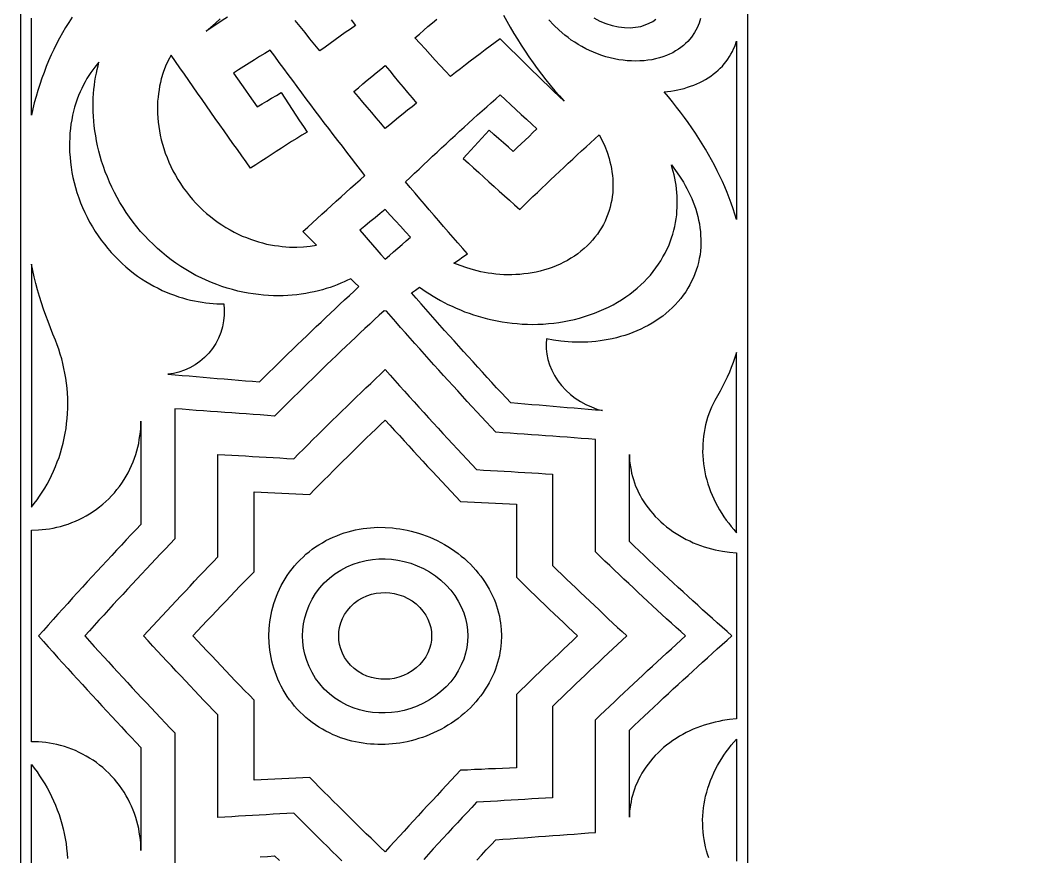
# Model space of a CAD drawing. Extents: x -535 to 1345, y -535 to 535.
# Drawn here: x -450 to -309.4, y -30.3 to 84.6 of the extents above; entities that cross this region are included whole.
import ezdxf

# ---------------------------------------------------------------- set-up
doc = ezdxf.new("R2010")
doc.units = 0
doc.layers.add('LAYER_1', color=18, linetype='CONTINUOUS')
doc.layers.add('LAYER_10', color=174, linetype='CONTINUOUS')

msp = doc.modelspace()

# ---------------------------------------------------------------- linework, layer by layer
at = {"layer": 'LAYER_1'}
for points in [[(-442.9, 85.04), (-443.36, 84.34), (-443.8, 83.62), (-444.23, 82.9), (-444.63, 82.15), (-445.04, 81.41), (-445.41, 80.63), (-445.78, 79.86), (-446.12, 79.07), (-446.46, 78.27), (-446.76, 77.46), (-447.07, 76.65), (-447.34, 75.82), (-447.61, 74.99), (-447.85, 74.14), (-448.09, 73.29), (-448.29, 72.44), (-448.5, 71.58), (-448.5, 72.6), (-448.5, 73.63), (-448.5, 74.65), (-448.5, 75.68), (-448.5, 76.7), (-448.5, 77.73), (-448.5, 78.75), (-448.5, 79.78), (-448.5, 80.8), (-448.5, 81.83), (-448.5, 82.85), (-448.5, 83.88), (-448.5, 84.9)], [(-421.51, 85.06), (-422.24, 84.58), (-422.97, 84.1), (-423.7, 83.61), (-424.44, 83.12), (-423.8, 83.68), (-423.16, 84.24), (-422.54, 84.82)], [(-404.53, 84.7), (-403.93, 83.91), (-404.63, 83.42), (-405.33, 82.93), (-406.02, 82.44), (-406.72, 81.94), (-407.42, 81.44), (-408.11, 80.94), (-408.81, 80.43), (-409.49, 81.26), (-410.18, 82.09), (-410.86, 82.93), (-411.55, 83.76), (-412.23, 84.6)], [(-383.57, 85.34), (-383.12, 84.5), (-382.63, 83.66), (-382.15, 82.83), (-381.64, 82.01), (-381.13, 81.19), (-380.6, 80.39), (-380.06, 79.58), (-379.49, 78.79), (-378.93, 78), (-378.34, 77.23), (-377.75, 76.46), (-377.13, 75.71), (-376.52, 74.95), (-375.88, 74.22), (-375.24, 73.49), (-375.97, 74.19), (-376.7, 74.9), (-377.43, 75.6), (-378.17, 76.31), (-378.9, 77.03), (-379.63, 77.74), (-380.36, 78.46), (-381.09, 79.17), (-381.83, 79.9), (-382.56, 80.62), (-383.29, 81.34), (-384.02, 82.07), (-384.71, 81.56), (-385.39, 81.06), (-386.07, 80.54), (-386.76, 80.03), (-387.44, 79.52), (-388.13, 79), (-388.81, 78.48), (-389.49, 77.95), (-390.18, 77.43), (-390.86, 76.9), (-391.56, 77.65), (-392.26, 78.41), (-392.95, 79.16), (-393.65, 79.92), (-394.35, 80.68), (-395.04, 81.45), (-395.74, 82.21), (-395.14, 82.73), (-394.54, 83.25), (-393.95, 83.76), (-393.35, 84.28), (-392.75, 84.79)], [(-356.47, 84.85), (-356.67, 84.21), (-356.94, 83.57), (-357.28, 82.94), (-357.71, 82.32), (-358.22, 81.72), (-358.52, 81.44), (-358.82, 81.16), (-359.17, 80.9), (-359.52, 80.64), (-359.91, 80.41), (-360.3, 80.17), (-360.74, 79.97), (-361.17, 79.77), (-361.65, 79.61), (-362.13, 79.45), (-362.64, 79.33), (-363.15, 79.2), (-363.7, 79.13), (-364.24, 79.06), (-364.81, 79.03), (-365.37, 79), (-365.96, 79.03), (-366.54, 79.05), (-367.13, 79.13), (-367.72, 79.2), (-368.31, 79.33), (-368.9, 79.45), (-369.48, 79.62), (-370.06, 79.79), (-370.62, 80), (-371.18, 80.22), (-371.72, 80.47), (-372.26, 80.72), (-372.77, 81), (-373.29, 81.29), (-373.76, 81.6), (-374.24, 81.91), (-374.68, 82.24), (-375.12, 82.57), (-375.93, 83.26), (-376.66, 83.97), (-377.31, 84.69)], [(-371.15, 84.95), (-370.33, 84.51), (-369.47, 84.16), (-368.61, 83.89), (-367.75, 83.71), (-366.92, 83.62), (-366.13, 83.6), (-365.39, 83.66), (-364.7, 83.79), (-364.08, 83.98), (-363.52, 84.21), (-363.03, 84.48), (-362.6, 84.77)], [(-355.33, -30.51), (-355.49, -30.01), (-355.65, -29.52), (-355.77, -29.01), (-355.89, -28.5), (-355.98, -27.97), (-356.07, -27.45), (-356.12, -26.91), (-356.16, -26.38), (-356.17, -25.83), (-356.18, -25.29), (-356.15, -24.74), (-356.12, -24.2), (-356.05, -23.65), (-355.98, -23.1), (-355.87, -22.56), (-355.77, -22.01), (-355.62, -21.47), (-355.47, -20.93), (-355.28, -20.4), (-355.1, -19.87), (-354.88, -19.35), (-354.65, -18.83), (-354.4, -18.33), (-354.14, -17.83), (-353.85, -17.34), (-353.56, -16.85), (-353.25, -16.39), (-352.93, -15.92), (-352.58, -15.48), (-352.24, -15.03), (-351.87, -14.61), (-351.5, -14.19), (-351.5, -14.99), (-351.5, -15.79), (-351.5, -16.59), (-351.5, -17.38), (-351.5, -18.18), (-351.5, -18.98), (-351.5, -19.78), (-351.5, -20.58), (-351.5, -21.37), (-351.5, -22.17), (-351.5, -22.97), (-351.5, -23.77), (-351.5, -24.57), (-351.5, -25.37), (-351.5, -26.16), (-351.5, -26.96), (-351.5, -27.76), (-351.5, -28.56), (-351.5, -29.36), (-351.5, -30.15), (-351.5, -30.95)], [(-448.5, -31.27), (-448.5, -30.22), (-448.5, -29.18), (-448.5, -28.14), (-448.5, -27.09), (-448.5, -26.05), (-448.5, -25), (-448.5, -23.96), (-448.5, -22.91), (-448.5, -21.87), (-448.5, -20.82), (-448.5, -19.78), (-448.5, -18.73), (-448.5, -17.69), (-448.11, -18.19), (-447.72, -18.69), (-447.36, -19.22), (-447, -19.76), (-446.66, -20.32), (-446.32, -20.88), (-446.02, -21.46), (-445.71, -22.05), (-445.44, -22.66), (-445.16, -23.27), (-444.93, -23.91), (-444.69, -24.54), (-444.49, -25.19), (-444.29, -25.84), (-444.13, -26.51), (-443.97, -27.17), (-443.85, -27.85), (-443.73, -28.53), (-443.65, -29.22), (-443.57, -29.9), (-443.53, -30.59)]]:
    msp.add_lwpolyline(points, dxfattribs=at)
for points in [[(-361.47, 74.79), (-360.54, 74.89), (-360.07, 74.97), (-359.61, 75.05), (-359.16, 75.16), (-358.71, 75.27), (-358.27, 75.41), (-357.83, 75.55), (-357.41, 75.72), (-356.99, 75.88), (-356.58, 76.08), (-356.18, 76.27), (-355.8, 76.49), (-355.42, 76.72), (-355.06, 76.96), (-354.71, 77.21), (-354.38, 77.48), (-354.06, 77.76), (-353.76, 78.05), (-353.46, 78.34), (-353.2, 78.66), (-352.94, 78.97), (-352.71, 79.3), (-352.48, 79.63), (-352.28, 79.97), (-352.08, 80.32), (-351.92, 80.68), (-351.76, 81.03), (-351.5, 81.77), (-351.5, 80.95), (-351.5, 80.13), (-351.5, 79.31), (-351.5, 78.49), (-351.5, 77.68), (-351.5, 76.86), (-351.5, 76.04), (-351.5, 75.22), (-351.5, 74.4), (-351.5, 73.59), (-351.5, 72.77), (-351.5, 71.95), (-351.5, 71.13), (-351.5, 70.31), (-351.5, 69.5), (-351.5, 68.68), (-351.5, 67.86), (-351.5, 67.04), (-351.5, 66.23), (-351.5, 65.41), (-351.5, 64.59), (-351.5, 63.77), (-351.5, 62.95), (-351.5, 62.14), (-351.5, 61.32), (-351.5, 60.5), (-351.5, 59.68), (-351.5, 58.86), (-351.5, 58.05), (-351.5, 57.23), (-351.74, 57.97), (-351.97, 58.72), (-352.24, 59.47), (-352.51, 60.21), (-352.82, 60.96), (-353.12, 61.71), (-353.46, 62.46), (-353.8, 63.21), (-354.17, 63.95), (-354.55, 64.7), (-354.95, 65.44), (-355.36, 66.18), (-355.8, 66.92), (-356.23, 67.66), (-356.7, 68.39), (-357.17, 69.12), (-357.66, 69.85), (-358.16, 70.57), (-358.69, 71.28), (-359.21, 72), (-359.76, 72.7), (-360.32, 73.41), (-360.89, 74.1)], [(-429.28, 79.84), (-429.68, 79.1), (-430.04, 78.31), (-430.36, 77.46), (-430.63, 76.56), (-430.75, 76.07), (-430.86, 75.59), (-430.94, 75.08), (-431.03, 74.57), (-431.08, 74.04), (-431.13, 73.51), (-431.15, 72.95), (-431.16, 72.39), (-431.14, 71.81), (-431.12, 71.23), (-431.06, 70.64), (-430.99, 70.04), (-430.89, 69.44), (-430.78, 68.83), (-430.63, 68.21), (-430.48, 67.6), (-430.28, 66.98), (-430.08, 66.36), (-429.84, 65.75), (-429.6, 65.13), (-429.31, 64.53), (-429.02, 63.92), (-428.68, 63.33), (-428.35, 62.74), (-427.97, 62.17), (-427.6, 61.6), (-427.18, 61.05), (-426.77, 60.51), (-426.32, 60), (-425.87, 59.48), (-425.38, 59), (-424.9, 58.52), (-424.39, 58.08), (-423.88, 57.64), (-423.35, 57.24), (-422.82, 56.84), (-422.28, 56.49), (-421.73, 56.13), (-421.17, 55.82), (-420.62, 55.51), (-420.05, 55.24), (-419.49, 54.97), (-418.93, 54.75), (-418.36, 54.52), (-417.8, 54.34), (-417.24, 54.16), (-416.69, 54.02), (-416.14, 53.87), (-415.59, 53.77), (-415.05, 53.67), (-414.52, 53.6), (-414, 53.53), (-413.49, 53.5), (-412.98, 53.46), (-411.99, 53.45), (-411.05, 53.5), (-410.15, 53.59), (-409.29, 53.73), (-409.91, 54.34), (-410.53, 54.96), (-411.15, 55.58), (-410.49, 56.19), (-409.84, 56.79), (-409.18, 57.39), (-408.53, 57.99), (-407.87, 58.59), (-407.22, 59.18), (-406.56, 59.78), (-405.91, 60.37), (-405.25, 60.96), (-404.6, 61.54), (-403.94, 62.13), (-403.29, 62.71), (-402.63, 63.29), (-403.25, 64.09), (-403.87, 64.89), (-404.49, 65.69), (-405.11, 66.5), (-405.73, 67.3), (-406.35, 68.11), (-406.97, 68.92), (-407.59, 69.74), (-408.21, 70.55), (-408.83, 71.37), (-409.45, 72.19), (-410.07, 73.02), (-410.69, 73.84), (-411.31, 74.67), (-411.93, 75.5), (-412.55, 76.33), (-413.17, 77.16), (-413.79, 78), (-414.41, 78.83), (-415.03, 79.67), (-415.65, 80.52), (-416.37, 80.07), (-417.1, 79.63), (-417.82, 79.18), (-418.54, 78.73), (-419.26, 78.28), (-419.99, 77.82), (-420.71, 77.37), (-420.16, 76.59), (-419.62, 75.82), (-419.07, 75.04), (-418.53, 74.27), (-417.98, 73.5), (-417.43, 72.74), (-416.77, 73.13), (-416.12, 73.52), (-415.46, 73.91), (-414.8, 74.3), (-414.14, 74.68), (-413.63, 73.91), (-413.12, 73.13), (-412.61, 72.35), (-412.11, 71.58), (-411.6, 70.8), (-411.09, 70.03), (-410.58, 69.26), (-411.29, 68.82), (-411.99, 68.38), (-412.7, 67.94), (-413.4, 67.49), (-414.11, 67.04), (-414.81, 66.59), (-415.52, 66.14), (-416.22, 65.69), (-416.93, 65.23), (-417.63, 64.77), (-418.34, 64.31), (-418.95, 65.16), (-419.56, 66), (-420.16, 66.85), (-420.77, 67.7), (-421.38, 68.56), (-421.99, 69.41), (-422.6, 70.27), (-423.2, 71.13), (-423.81, 71.99), (-424.42, 72.85), (-425.03, 73.72), (-425.64, 74.59), (-426.24, 75.46), (-426.85, 76.33), (-427.46, 77.2), (-428.07, 78.08), (-428.67, 78.96)], [(-439.2, 78.88), (-439.78, 78.19), (-440.33, 77.44), (-440.59, 77.03), (-440.85, 76.62), (-441.1, 76.18), (-441.35, 75.74), (-441.57, 75.27), (-441.8, 74.79), (-442, 74.29), (-442.2, 73.78), (-442.37, 73.24), (-442.55, 72.7), (-442.69, 72.13), (-442.83, 71.56), (-442.94, 70.96), (-443.05, 70.36), (-443.12, 69.73), (-443.2, 69.11), (-443.23, 68.46), (-443.26, 67.81), (-443.25, 67.14), (-443.24, 66.48), (-443.18, 65.79), (-443.13, 65.11), (-443.03, 64.42), (-442.92, 63.72), (-442.78, 63.03), (-442.63, 62.33), (-442.43, 61.63), (-442.23, 60.93), (-441.99, 60.24), (-441.74, 59.55), (-441.45, 58.88), (-441.16, 58.2), (-440.82, 57.54), (-440.49, 56.88), (-440.11, 56.25), (-439.73, 55.61), (-439.32, 55.01), (-438.9, 54.4), (-438.45, 53.83), (-438, 53.25), (-437.52, 52.72), (-437.04, 52.18), (-436.53, 51.68), (-436.03, 51.19), (-435.5, 50.73), (-434.97, 50.27), (-434.43, 49.86), (-433.88, 49.45), (-433.33, 49.08), (-432.77, 48.71), (-432.21, 48.39), (-431.64, 48.06), (-431.08, 47.78), (-430.51, 47.5), (-429.94, 47.26), (-429.38, 47.02), (-428.82, 46.82), (-428.26, 46.62), (-427.7, 46.46), (-427.15, 46.3), (-426.61, 46.17), (-426.07, 46.04), (-425.54, 45.95), (-425.01, 45.86), (-424.49, 45.8), (-423.98, 45.73), (-422.98, 45.67), (-422.02, 45.65), (-421.97, 44.88), (-421.98, 44.1), (-422.06, 43.3), (-422.21, 42.51), (-422.43, 41.72), (-422.74, 40.95), (-423.12, 40.21), (-423.57, 39.51), (-424.09, 38.86), (-424.67, 38.26), (-425.31, 37.72), (-425.99, 37.25), (-426.7, 36.85), (-427.44, 36.53), (-428.2, 36.27), (-428.95, 36.09), (-429.71, 35.97), (-428.74, 35.89), (-427.77, 35.81), (-426.8, 35.73), (-425.84, 35.64), (-424.87, 35.56), (-423.9, 35.48), (-422.93, 35.4), (-421.96, 35.32), (-420.99, 35.24), (-420.02, 35.16), (-419.06, 35.08), (-418.09, 35), (-417.12, 34.91), (-416.47, 35.56), (-415.82, 36.2), (-415.17, 36.84), (-414.52, 37.48), (-413.87, 38.12), (-413.22, 38.76), (-412.57, 39.39), (-411.92, 40.02), (-411.27, 40.65), (-410.62, 41.27), (-409.96, 41.9), (-409.31, 42.52), (-408.66, 43.14), (-408.01, 43.75), (-407.36, 44.37), (-406.71, 44.98), (-406.06, 45.59), (-405.41, 46.2), (-404.76, 46.81), (-404.11, 47.41), (-403.46, 48.01), (-404.02, 48.55), (-404.57, 49.09), (-405.02, 48.88), (-405.47, 48.67), (-405.94, 48.47), (-406.42, 48.27), (-406.92, 48.09), (-407.42, 47.9), (-407.95, 47.74), (-408.48, 47.58), (-409.03, 47.44), (-409.59, 47.3), (-410.17, 47.19), (-410.76, 47.07), (-411.37, 46.99), (-411.97, 46.9), (-412.61, 46.85), (-413.24, 46.79), (-413.89, 46.77), (-414.55, 46.75), (-415.22, 46.77), (-415.9, 46.79), (-416.59, 46.85), (-417.28, 46.91), (-417.99, 47.01), (-418.69, 47.11), (-419.41, 47.26), (-420.12, 47.41), (-420.84, 47.6), (-421.56, 47.8), (-422.29, 48.04), (-423.01, 48.29), (-423.73, 48.58), (-424.45, 48.88), (-425.16, 49.22), (-425.86, 49.56), (-426.56, 49.96), (-427.26, 50.35), (-427.93, 50.79), (-428.61, 51.23), (-429.27, 51.72), (-429.92, 52.21), (-430.54, 52.73), (-431.17, 53.26), (-431.76, 53.83), (-432.36, 54.4), (-432.91, 55.01), (-433.47, 55.61), (-433.98, 56.25), (-434.5, 56.88), (-434.98, 57.54), (-435.45, 58.21), (-435.88, 58.89), (-436.31, 59.57), (-436.69, 60.27), (-437.08, 60.97), (-437.42, 61.68), (-437.75, 62.38), (-438.04, 63.1), (-438.33, 63.81), (-438.58, 64.52), (-438.83, 65.24), (-439.03, 65.94), (-439.23, 66.65), (-439.38, 67.35), (-439.54, 68.05), (-439.65, 68.74), (-439.77, 69.43), (-439.84, 70.1), (-439.92, 70.77), (-439.96, 71.42), (-440, 72.07), (-440, 72.7), (-440, 73.33), (-439.98, 73.94), (-439.95, 74.54), (-439.89, 75.12), (-439.83, 75.71), (-439.75, 76.26), (-439.67, 76.82), (-439.56, 77.35), (-439.45, 77.88), (-439.33, 78.38)], [(-404.15, 74.84), (-403.53, 75.36), (-402.91, 75.87), (-402.3, 76.38), (-401.68, 76.89), (-401.07, 77.4), (-400.45, 77.9), (-399.84, 78.4), (-399.22, 77.66), (-398.61, 76.92), (-397.99, 76.18), (-397.37, 75.44), (-396.76, 74.71), (-396.14, 73.98), (-395.53, 73.24), (-396.14, 72.75), (-396.76, 72.26), (-397.37, 71.77), (-397.99, 71.27), (-398.61, 70.77), (-399.22, 70.27), (-399.84, 69.77), (-400.45, 70.49), (-401.07, 71.21), (-401.68, 71.93), (-402.3, 72.66), (-402.91, 73.38), (-403.53, 74.11)], [(-382.24, 66.6), (-382.9, 67.19), (-383.56, 67.77), (-384.22, 68.35), (-384.88, 68.94), (-385.54, 69.53), (-386.05, 68.98), (-386.55, 68.42), (-387.06, 67.87), (-387.57, 67.32), (-388.07, 66.76), (-388.58, 66.2), (-389.09, 65.64), (-388.38, 64.99), (-387.68, 64.35), (-386.97, 63.7), (-386.27, 63.06), (-385.56, 62.42), (-384.86, 61.78), (-384.15, 61.15), (-383.45, 60.51), (-382.74, 59.88), (-382.04, 59.25), (-381.33, 58.62), (-380.73, 59.21), (-380.12, 59.8), (-379.51, 60.38), (-378.9, 60.97), (-378.29, 61.55), (-377.69, 62.12), (-377.08, 62.7), (-376.47, 63.27), (-375.86, 63.84), (-375.25, 64.41), (-374.65, 64.98), (-374.04, 65.54), (-373.43, 66.11), (-372.82, 66.67), (-372.21, 67.22), (-371.61, 67.78), (-371, 68.33), (-370.39, 68.89), (-370, 68.12), (-369.64, 67.31), (-369.32, 66.48), (-369.04, 65.61), (-368.93, 65.16), (-368.81, 64.71), (-368.73, 64.24), (-368.65, 63.78), (-368.59, 63.31), (-368.54, 62.83), (-368.53, 62.35), (-368.51, 61.87), (-368.53, 61.38), (-368.55, 60.9), (-368.62, 60.41), (-368.68, 59.92), (-368.79, 59.43), (-368.89, 58.94), (-369.04, 58.46), (-369.2, 57.98), (-369.39, 57.5), (-369.59, 57.03), (-369.83, 56.57), (-370.08, 56.11), (-370.37, 55.67), (-370.66, 55.23), (-370.99, 54.81), (-371.32, 54.39), (-371.7, 53.99), (-372.08, 53.6), (-372.49, 53.24), (-372.91, 52.87), (-373.36, 52.54), (-373.81, 52.21), (-374.29, 51.92), (-374.77, 51.62), (-375.28, 51.36), (-375.79, 51.1), (-376.32, 50.88), (-376.85, 50.66), (-377.4, 50.48), (-377.94, 50.3), (-378.5, 50.16), (-379.06, 50.02), (-379.62, 49.92), (-380.18, 49.82), (-380.75, 49.76), (-381.31, 49.69), (-381.87, 49.67), (-382.43, 49.64), (-382.98, 49.65), (-383.54, 49.65), (-384.08, 49.69), (-384.62, 49.73), (-385.15, 49.8), (-385.68, 49.87), (-386.19, 49.96), (-386.7, 50.06), (-387.68, 50.3), (-388.63, 50.58), (-389.53, 50.9), (-390.39, 51.25), (-389.77, 51.67), (-389.15, 52.1), (-388.53, 52.52), (-389.18, 53.27), (-389.84, 54.02), (-390.49, 54.77), (-391.15, 55.52), (-391.8, 56.28), (-392.46, 57.04), (-393.11, 57.8), (-393.77, 58.56), (-394.42, 59.33), (-395.08, 60.09), (-395.73, 60.86), (-396.39, 61.63), (-397.04, 62.41), (-396.42, 63), (-395.8, 63.59), (-395.18, 64.18), (-394.56, 64.76), (-393.94, 65.35), (-393.32, 65.93), (-392.7, 66.51), (-392.08, 67.08), (-391.46, 67.66), (-390.84, 68.23), (-390.22, 68.8), (-389.6, 69.37), (-388.98, 69.94), (-388.36, 70.5), (-387.74, 71.06), (-387.12, 71.62), (-386.5, 72.18), (-385.88, 72.74), (-385.26, 73.29), (-384.64, 73.84), (-384.02, 74.39), (-383.3, 73.71), (-382.58, 73.04), (-381.85, 72.36), (-381.13, 71.69), (-380.41, 71.02), (-379.69, 70.36), (-378.96, 69.69), (-379.51, 69.18), (-380.05, 68.67), (-380.6, 68.15), (-381.15, 67.64), (-381.69, 67.12)], [(-396.21, 47.15), (-395.66, 47.55), (-395.1, 47.94), (-394.65, 47.63), (-394.21, 47.31), (-393.73, 47.01), (-393.26, 46.71), (-392.76, 46.41), (-392.25, 46.12), (-391.72, 45.84), (-391.2, 45.57), (-390.64, 45.31), (-390.08, 45.05), (-389.5, 44.81), (-388.92, 44.57), (-388.31, 44.35), (-387.7, 44.14), (-387.07, 43.95), (-386.43, 43.76), (-385.78, 43.59), (-385.12, 43.43), (-384.45, 43.3), (-383.77, 43.18), (-383.08, 43.08), (-382.39, 42.99), (-381.69, 42.93), (-380.98, 42.87), (-380.27, 42.85), (-379.55, 42.83), (-378.83, 42.85), (-378.11, 42.87), (-377.39, 42.94), (-376.66, 43), (-375.95, 43.1), (-375.23, 43.21), (-374.52, 43.36), (-373.81, 43.51), (-373.11, 43.7), (-372.42, 43.89), (-371.74, 44.12), (-371.06, 44.35), (-370.41, 44.63), (-369.75, 44.9), (-369.13, 45.21), (-368.5, 45.52), (-367.91, 45.87), (-367.32, 46.22), (-366.76, 46.6), (-366.21, 46.98), (-365.69, 47.4), (-365.17, 47.81), (-364.7, 48.25), (-364.22, 48.69), (-363.79, 49.15), (-363.36, 49.61), (-362.98, 50.1), (-362.6, 50.58), (-362.26, 51.08), (-361.92, 51.58), (-361.63, 52.09), (-361.34, 52.6), (-361.09, 53.12), (-360.85, 53.64), (-360.65, 54.17), (-360.45, 54.7), (-360.29, 55.23), (-360.14, 55.76), (-360.02, 56.29), (-359.91, 56.82), (-359.83, 57.34), (-359.75, 57.87), (-359.72, 58.39), (-359.68, 58.91), (-359.67, 59.43), (-359.67, 59.94), (-359.7, 60.45), (-359.73, 60.95), (-359.78, 61.44), (-359.84, 61.94), (-359.92, 62.42), (-360.01, 62.9), (-360.11, 63.37), (-360.22, 63.84), (-360.35, 64.29), (-360.47, 64.74), (-359.9, 63.99), (-359.34, 63.2), (-359.08, 62.78), (-358.82, 62.37), (-358.57, 61.93), (-358.33, 61.49), (-358.1, 61.04), (-357.88, 60.59), (-357.68, 60.11), (-357.48, 59.64), (-357.3, 59.15), (-357.13, 58.67), (-356.98, 58.16), (-356.84, 57.66), (-356.73, 57.15), (-356.62, 56.63), (-356.55, 56.11), (-356.48, 55.59), (-356.45, 55.06), (-356.41, 54.53), (-356.42, 53.99), (-356.43, 53.46), (-356.49, 52.92), (-356.54, 52.39), (-356.65, 51.86), (-356.75, 51.33), (-356.9, 50.8), (-357.05, 50.28), (-357.25, 49.76), (-357.44, 49.25), (-357.69, 48.75), (-357.93, 48.26), (-358.22, 47.78), (-358.51, 47.3), (-358.85, 46.84), (-359.19, 46.38), (-359.56, 45.95), (-359.94, 45.52), (-360.36, 45.12), (-360.77, 44.72), (-361.22, 44.34), (-361.67, 43.97), (-362.15, 43.63), (-362.63, 43.3), (-363.14, 42.99), (-363.65, 42.69), (-364.17, 42.42), (-364.7, 42.15), (-365.25, 41.92), (-365.79, 41.69), (-366.35, 41.49), (-366.9, 41.3), (-367.47, 41.14), (-368.03, 40.98), (-368.6, 40.86), (-369.16, 40.73), (-369.73, 40.64), (-370.29, 40.55), (-370.86, 40.49), (-371.42, 40.43), (-371.97, 40.4), (-372.52, 40.37), (-373.06, 40.37), (-373.61, 40.37), (-374.14, 40.4), (-374.66, 40.43), (-375.18, 40.48), (-375.69, 40.53), (-376.69, 40.67), (-377.65, 40.85), (-377.7, 40.17), (-377.7, 39.47), (-377.62, 38.74), (-377.47, 38), (-377.24, 37.26), (-376.94, 36.52), (-376.56, 35.79), (-376.1, 35.08), (-375.58, 34.41), (-375, 33.78), (-374.37, 33.2), (-373.69, 32.68), (-372.97, 32.21), (-372.23, 31.81), (-371.48, 31.47), (-370.72, 31.19), (-369.96, 30.97), (-370.93, 31.05), (-371.9, 31.13), (-372.87, 31.21), (-373.84, 31.29), (-374.81, 31.37), (-375.77, 31.45), (-376.74, 31.53), (-377.71, 31.62), (-378.68, 31.7), (-379.65, 31.78), (-380.62, 31.86), (-381.59, 31.94), (-382.55, 32.02), (-383.2, 32.72), (-383.85, 33.42), (-384.51, 34.12), (-385.16, 34.83), (-385.81, 35.54), (-386.46, 36.25), (-387.11, 36.96), (-387.76, 37.67), (-388.41, 38.39), (-389.06, 39.11), (-389.71, 39.83), (-390.36, 40.55), (-391.01, 41.27), (-391.66, 42), (-392.31, 42.73), (-392.96, 43.46), (-393.61, 44.19), (-394.26, 44.93), (-394.91, 45.67), (-395.56, 46.41)], [(-399.84, 58.62), (-400.53, 58.05), (-401.23, 57.48), (-401.93, 56.91), (-402.62, 56.34), (-403.32, 55.77), (-402.74, 55.1), (-402.16, 54.43), (-401.58, 53.76), (-401, 53.09), (-400.42, 52.43), (-399.84, 51.77), (-399.26, 52.28), (-398.68, 52.79), (-398.1, 53.29), (-397.52, 53.8), (-396.94, 54.3), (-396.36, 54.81), (-397.05, 55.56), (-397.75, 56.32), (-398.44, 57.08), (-399.14, 57.85)], [(-448.5, 51.12), (-448.5, 50.08), (-448.5, 49.03), (-448.5, 47.99), (-448.5, 46.94), (-448.5, 45.9), (-448.5, 44.85), (-448.5, 43.81), (-448.5, 42.76), (-448.5, 41.72), (-448.5, 40.67), (-448.5, 39.63), (-448.5, 38.58), (-448.5, 37.54), (-448.5, 36.49), (-448.5, 35.45), (-448.5, 34.4), (-448.5, 33.36), (-448.5, 32.31), (-448.5, 31.27), (-448.5, 30.22), (-448.5, 29.18), (-448.5, 28.14), (-448.5, 27.09), (-448.5, 26.05), (-448.5, 25), (-448.5, 23.96), (-448.5, 22.91), (-448.5, 21.87), (-448.5, 20.82), (-448.5, 19.78), (-448.5, 18.73), (-448.5, 17.69), (-448.11, 18.19), (-447.72, 18.69), (-447.36, 19.22), (-447, 19.76), (-446.66, 20.32), (-446.32, 20.88), (-446.02, 21.46), (-445.71, 22.05), (-445.44, 22.66), (-445.16, 23.27), (-444.93, 23.91), (-444.69, 24.54), (-444.49, 25.19), (-444.29, 25.84), (-444.13, 26.51), (-443.97, 27.17), (-443.85, 27.85), (-443.73, 28.53), (-443.65, 29.22), (-443.57, 29.9), (-443.53, 30.59), (-443.49, 31.29), (-443.5, 31.98), (-443.5, 32.67), (-443.55, 33.36), (-443.59, 34.05), (-443.68, 34.74), (-443.76, 35.42), (-443.89, 36.1), (-444.01, 36.77), (-444.17, 37.44), (-444.33, 38.1), (-444.53, 38.75), (-444.72, 39.4), (-444.95, 40.03), (-445.17, 40.66), (-445.53, 41.5), (-445.88, 42.34), (-446.2, 43.2), (-446.52, 44.06), (-446.82, 44.93), (-447.11, 45.8), (-447.37, 46.68), (-447.64, 47.56), (-447.87, 48.45), (-448.1, 49.34), (-448.3, 50.23)], [(-351.5, 38.94), (-351.73, 38.26), (-351.97, 37.58), (-352.24, 36.92), (-352.5, 36.25), (-352.81, 35.59), (-353.11, 34.93), (-353.44, 34.29), (-353.77, 33.64), (-354.14, 33.01), (-354.5, 32.38), (-354.72, 31.92), (-354.95, 31.46), (-355.14, 30.99), (-355.33, 30.51), (-355.49, 30.01), (-355.65, 29.52), (-355.77, 29.01), (-355.89, 28.5), (-355.98, 27.97), (-356.07, 27.45), (-356.12, 26.91), (-356.16, 26.38), (-356.17, 25.83), (-356.18, 25.29), (-356.15, 24.74), (-356.12, 24.2), (-356.05, 23.65), (-355.98, 23.1), (-355.87, 22.56), (-355.77, 22.01), (-355.62, 21.47), (-355.47, 20.93), (-355.28, 20.4), (-355.1, 19.87), (-354.88, 19.35), (-354.65, 18.83), (-354.4, 18.33), (-354.14, 17.83), (-353.85, 17.34), (-353.56, 16.85), (-353.25, 16.39), (-352.93, 15.92), (-352.58, 15.48), (-352.24, 15.03), (-351.87, 14.61), (-351.5, 14.19), (-351.5, 14.99), (-351.5, 15.79), (-351.5, 16.59), (-351.5, 17.38), (-351.5, 18.18), (-351.5, 18.98), (-351.5, 19.78), (-351.5, 20.58), (-351.5, 21.37), (-351.5, 22.17), (-351.5, 22.97), (-351.5, 23.77), (-351.5, 24.57), (-351.5, 25.37), (-351.5, 26.16), (-351.5, 26.96), (-351.5, 27.76), (-351.5, 28.56), (-351.5, 29.36), (-351.5, 30.15), (-351.5, 30.95), (-351.5, 31.75), (-351.5, 32.55), (-351.5, 33.35), (-351.5, 34.15), (-351.5, 34.94), (-351.5, 35.74), (-351.5, 36.54), (-351.5, 37.34), (-351.5, 38.14)], [(-448.5, 0), (-448.5, 1.04), (-448.5, 2.08), (-448.5, 3.12), (-448.5, 4.16), (-448.5, 5.2), (-448.5, 6.24), (-448.5, 7.28), (-448.5, 8.32), (-448.5, 9.36), (-448.5, 10.39), (-448.5, 11.43), (-448.5, 12.47), (-448.5, 13.51), (-448.5, 14.55), (-447.51, 14.57), (-447.01, 14.62), (-446.51, 14.66), (-446, 14.74), (-445.49, 14.82), (-444.98, 14.94), (-444.47, 15.06), (-443.96, 15.21), (-443.45, 15.37), (-442.94, 15.57), (-442.44, 15.76), (-441.94, 16), (-441.45, 16.23), (-440.96, 16.51), (-440.48, 16.78), (-440.02, 17.09), (-439.56, 17.41), (-439.12, 17.75), (-438.68, 18.1), (-438.26, 18.48), (-437.85, 18.86), (-437.46, 19.27), (-437.08, 19.68), (-436.73, 20.12), (-436.38, 20.56), (-436.06, 21.02), (-435.75, 21.48), (-435.47, 21.96), (-435.19, 22.44), (-434.95, 22.93), (-434.71, 23.42), (-434.51, 23.93), (-434.31, 24.43), (-434.14, 24.94), (-433.98, 25.45), (-433.86, 25.96), (-433.73, 26.47), (-433.65, 26.98), (-433.56, 27.49), (-433.51, 28), (-433.46, 28.5), (-433.42, 29.5), (-433.42, 28.55), (-433.42, 27.61), (-433.42, 26.67), (-433.42, 25.72), (-433.42, 24.78), (-433.42, 23.83), (-433.42, 22.89), (-433.42, 21.95), (-433.42, 21), (-433.42, 20.06), (-433.42, 19.11), (-433.42, 18.17), (-433.42, 17.22), (-433.42, 16.28), (-433.42, 15.34), (-434.09, 14.63), (-434.76, 13.92), (-435.44, 13.21), (-436.11, 12.49), (-436.78, 11.77), (-437.45, 11.06), (-438.12, 10.33), (-438.79, 9.61), (-439.46, 8.89), (-440.14, 8.16), (-440.81, 7.43), (-441.48, 6.69), (-442.15, 5.96), (-442.82, 5.22), (-443.49, 4.48), (-444.16, 3.74), (-444.84, 3), (-445.51, 2.25), (-446.18, 1.5), (-446.85, 0.75), (-447.52, 0), (-446.85, -0.75), (-446.18, -1.5), (-445.51, -2.25), (-444.84, -3), (-444.16, -3.74), (-443.49, -4.48), (-442.82, -5.22), (-442.15, -5.96), (-441.48, -6.69), (-440.81, -7.43), (-440.14, -8.16), (-439.46, -8.89), (-438.79, -9.61), (-438.12, -10.33), (-437.45, -11.06), (-436.78, -11.77), (-436.11, -12.49), (-435.44, -13.21), (-434.76, -13.92), (-434.09, -14.63), (-433.42, -15.34), (-433.42, -16.28), (-433.42, -17.22), (-433.42, -18.17), (-433.42, -19.11), (-433.42, -20.06), (-433.42, -21), (-433.42, -21.95), (-433.42, -22.89), (-433.42, -23.83), (-433.42, -24.78), (-433.42, -25.72), (-433.42, -26.67), (-433.42, -27.61), (-433.42, -28.55), (-433.42, -29.5), (-433.46, -28.5), (-433.51, -28), (-433.56, -27.49), (-433.65, -26.98), (-433.73, -26.47), (-433.86, -25.96), (-433.98, -25.45), (-434.14, -24.94), (-434.31, -24.43), (-434.51, -23.93), (-434.71, -23.42), (-434.95, -22.93), (-435.19, -22.44), (-435.47, -21.96), (-435.75, -21.48), (-436.06, -21.02), (-436.38, -20.56), (-436.73, -20.12), (-437.08, -19.68), (-437.46, -19.27), (-437.85, -18.86), (-438.26, -18.48), (-438.68, -18.1), (-439.12, -17.75), (-439.56, -17.41), (-440.02, -17.09), (-440.48, -16.78), (-440.96, -16.51), (-441.45, -16.23), (-441.94, -16), (-442.44, -15.76), (-442.94, -15.57), (-443.45, -15.37), (-443.96, -15.21), (-444.47, -15.06), (-444.98, -14.94), (-445.49, -14.82), (-446, -14.74), (-446.51, -14.66), (-447.01, -14.62), (-447.51, -14.57), (-448.5, -14.55), (-448.5, -13.51), (-448.5, -12.47), (-448.5, -11.43), (-448.5, -10.39), (-448.5, -9.36), (-448.5, -8.32), (-448.5, -7.28), (-448.5, -6.24), (-448.5, -5.2), (-448.5, -4.16), (-448.5, -3.12), (-448.5, -2.08), (-448.5, -1.04)], [(-352.15, 0), (-352.82, 0.59), (-353.49, 1.19), (-354.17, 1.79), (-354.84, 2.39), (-355.51, 2.99), (-356.18, 3.6), (-356.85, 4.21), (-357.52, 4.82), (-358.19, 5.43), (-358.87, 6.05), (-359.54, 6.66), (-360.21, 7.28), (-360.88, 7.9), (-361.55, 8.53), (-362.22, 9.15), (-362.89, 9.78), (-363.57, 10.41), (-364.24, 11.05), (-364.91, 11.68), (-365.58, 12.32), (-366.25, 12.96), (-366.25, 13.76), (-366.25, 14.55), (-366.25, 15.35), (-366.25, 16.15), (-366.25, 16.95), (-366.25, 17.75), (-366.25, 18.54), (-366.25, 19.34), (-366.25, 20.14), (-366.25, 20.94), (-366.25, 21.74), (-366.25, 22.53), (-366.25, 23.33), (-366.25, 24.13), (-366.25, 24.93), (-366.22, 24.09), (-366.12, 23.23), (-366.03, 22.8), (-365.95, 22.36), (-365.82, 21.92), (-365.7, 21.48), (-365.55, 21.04), (-365.39, 20.6), (-365.19, 20.17), (-365, 19.73), (-364.76, 19.3), (-364.53, 18.86), (-364.26, 18.44), (-363.99, 18.02), (-363.68, 17.61), (-363.37, 17.21), (-363.03, 16.82), (-362.69, 16.43), (-362.31, 16.06), (-361.94, 15.69), (-361.54, 15.35), (-361.13, 15), (-360.7, 14.68), (-360.27, 14.37), (-359.82, 14.08), (-359.37, 13.79), (-358.9, 13.53), (-358.43, 13.27), (-357.95, 13.05), (-357.46, 12.82), (-356.97, 12.63), (-356.47, 12.43), (-355.97, 12.27), (-355.47, 12.11), (-354.97, 11.97), (-354.47, 11.84), (-353.97, 11.74), (-353.46, 11.64), (-352.47, 11.5), (-351.5, 11.41), (-351.5, 10.6), (-351.5, 9.78), (-351.5, 8.97), (-351.5, 8.15), (-351.5, 7.34), (-351.5, 6.52), (-351.5, 5.71), (-351.5, 4.89), (-351.5, 4.08), (-351.5, 3.26), (-351.5, 2.45), (-351.5, 1.63), (-351.5, 0.82), (-351.5, 0), (-351.5, -0.82), (-351.5, -1.63), (-351.5, -2.45), (-351.5, -3.26), (-351.5, -4.08), (-351.5, -4.89), (-351.5, -5.71), (-351.5, -6.52), (-351.5, -7.34), (-351.5, -8.15), (-351.5, -8.97), (-351.5, -9.78), (-351.5, -10.6), (-351.5, -11.41), (-352.47, -11.5), (-353.46, -11.64), (-353.97, -11.74), (-354.47, -11.84), (-354.97, -11.97), (-355.47, -12.11), (-355.97, -12.27), (-356.47, -12.43), (-356.97, -12.63), (-357.46, -12.82), (-357.95, -13.05), (-358.43, -13.27), (-358.9, -13.53), (-359.37, -13.79), (-359.82, -14.08), (-360.27, -14.37), (-360.7, -14.68), (-361.13, -15), (-361.54, -15.35), (-361.94, -15.69), (-362.31, -16.06), (-362.69, -16.43), (-363.03, -16.82), (-363.37, -17.21), (-363.68, -17.61), (-363.99, -18.02), (-364.26, -18.44), (-364.53, -18.86), (-364.76, -19.3), (-365, -19.73), (-365.19, -20.17), (-365.39, -20.6), (-365.55, -21.04), (-365.7, -21.48), (-365.82, -21.92), (-365.95, -22.36), (-366.03, -22.8), (-366.12, -23.23), (-366.22, -24.09), (-366.25, -24.93), (-366.25, -24.13), (-366.25, -23.33), (-366.25, -22.53), (-366.25, -21.74), (-366.25, -20.94), (-366.25, -20.14), (-366.25, -19.34), (-366.25, -18.54), (-366.25, -17.75), (-366.25, -16.95), (-366.25, -16.15), (-366.25, -15.35), (-366.25, -14.55), (-366.25, -13.76), (-366.25, -12.96), (-365.58, -12.32), (-364.91, -11.68), (-364.24, -11.05), (-363.57, -10.41), (-362.89, -9.78), (-362.22, -9.15), (-361.55, -8.53), (-360.88, -7.9), (-360.21, -7.28), (-359.54, -6.66), (-358.87, -6.05), (-358.19, -5.43), (-357.52, -4.82), (-356.85, -4.21), (-356.18, -3.6), (-355.51, -2.99), (-354.84, -2.39), (-354.17, -1.79), (-353.49, -1.19), (-352.82, -0.59)], [(-406.23, 0), (-406.2, 0.58), (-406.11, 1.18), (-405.95, 1.78), (-405.72, 2.38), (-405.41, 2.96), (-405.04, 3.51), (-404.6, 4.02), (-404.1, 4.49), (-403.55, 4.9), (-402.96, 5.24), (-402.35, 5.52), (-401.71, 5.72), (-401.08, 5.87), (-400.45, 5.94), (-399.84, 5.96), (-399.22, 5.92), (-398.59, 5.83), (-397.96, 5.67), (-397.33, 5.45), (-396.71, 5.16), (-396.12, 4.81), (-395.57, 4.39), (-395.07, 3.93), (-394.64, 3.42), (-394.26, 2.87), (-393.96, 2.31), (-393.73, 1.72), (-393.57, 1.14), (-393.47, 0.56), (-393.45, 0), (-393.47, -0.56), (-393.57, -1.14), (-393.73, -1.72), (-393.96, -2.31), (-394.26, -2.87), (-394.64, -3.42), (-395.07, -3.93), (-395.57, -4.39), (-396.12, -4.81), (-396.71, -5.16), (-397.33, -5.45), (-397.96, -5.67), (-398.59, -5.83), (-399.22, -5.92), (-399.84, -5.96), (-400.45, -5.94), (-401.08, -5.87), (-401.71, -5.72), (-402.35, -5.52), (-402.96, -5.24), (-403.55, -4.9), (-404.1, -4.49), (-404.6, -4.02), (-405.04, -3.51), (-405.41, -2.96), (-405.72, -2.38), (-405.95, -1.78), (-406.11, -1.18), (-406.2, -0.58)]]:
    msp.add_lwpolyline(points, close=True, dxfattribs=at)
at = {"layer": 'LAYER_10'}
for points in [[(-450, 0), (-450, -186.4), (-186.4, -450), (0, -450), (186.4, -450), (450, -186.4), (450, 0), (450, 186.4), (186.4, 450), (0, 450), (-186.4, 450), (-450, 186.4)], [(-350, 0), (-350, -144.97), (-144.97, -350), (0, -350), (144.97, -350), (350, -144.97), (350, 0), (350, 144.97), (144.97, 350), (0, 350), (-144.97, 350), (-350, 144.97)], [(-426.29, 0), (-425.64, 0.69), (-425, 1.38), (-424.35, 2.07), (-423.7, 2.75), (-423.05, 3.44), (-422.41, 4.12), (-421.76, 4.8), (-421.11, 5.48), (-420.46, 6.15), (-419.82, 6.82), (-419.17, 7.49), (-418.52, 8.16), (-417.87, 8.83), (-417.87, 9.75), (-417.87, 10.66), (-417.87, 11.58), (-417.87, 12.49), (-417.87, 13.41), (-417.87, 14.33), (-417.87, 15.24), (-417.87, 16.16), (-417.87, 17.07), (-417.87, 17.99), (-417.87, 18.9), (-417.87, 19.82), (-416.91, 19.78), (-415.96, 19.73), (-415, 19.68), (-414.04, 19.64), (-413.08, 19.59), (-412.12, 19.55), (-411.17, 19.5), (-410.21, 19.46), (-409.56, 20.11), (-408.91, 20.77), (-408.26, 21.42), (-407.61, 22.07), (-406.97, 22.71), (-406.32, 23.36), (-405.67, 24), (-405.02, 24.64), (-404.37, 25.28), (-403.73, 25.91), (-403.08, 26.55), (-402.43, 27.18), (-401.78, 27.81), (-401.13, 28.43), (-400.48, 29.06), (-399.84, 29.68), (-399.19, 28.96), (-398.54, 28.25), (-397.89, 27.54), (-397.24, 26.83), (-396.6, 26.12), (-395.95, 25.41), (-395.3, 24.71), (-394.65, 24.01), (-394, 23.31), (-393.35, 22.61), (-392.71, 21.92), (-392.06, 21.22), (-391.41, 20.53), (-390.76, 19.84), (-390.11, 19.16), (-389.47, 18.47), (-388.51, 18.43), (-387.55, 18.38), (-386.59, 18.34), (-385.63, 18.29), (-384.68, 18.25), (-383.72, 18.2), (-382.76, 18.16), (-381.8, 18.11), (-381.8, 17.27), (-381.8, 16.44), (-381.8, 15.6), (-381.8, 14.76), (-381.8, 13.93), (-381.8, 13.09), (-381.8, 12.25), (-381.8, 11.41), (-381.8, 10.58), (-381.8, 9.74), (-381.8, 8.9), (-381.8, 8.07), (-381.15, 7.43), (-380.51, 6.8), (-379.86, 6.17), (-379.21, 5.55), (-378.56, 4.92), (-377.91, 4.3), (-377.27, 3.68), (-376.62, 3.06), (-375.97, 2.44), (-375.32, 1.83), (-374.68, 1.22), (-374.03, 0.61), (-373.38, 0), (-374.03, -0.61), (-374.68, -1.22), (-375.32, -1.83), (-375.97, -2.44), (-376.62, -3.06), (-377.27, -3.68), (-377.91, -4.3), (-378.56, -4.92), (-379.21, -5.55), (-379.86, -6.17), (-380.51, -6.8), (-381.15, -7.43), (-381.8, -8.07), (-381.8, -8.9), (-381.8, -9.74), (-381.8, -10.58), (-381.8, -11.41), (-381.8, -12.25), (-381.8, -13.09), (-381.8, -13.93), (-381.8, -14.76), (-381.8, -15.6), (-381.8, -16.44), (-381.8, -17.27), (-381.8, -18.11), (-382.76, -18.16), (-383.72, -18.2), (-384.68, -18.25), (-385.63, -18.29), (-386.59, -18.34), (-387.55, -18.38), (-388.51, -18.43), (-389.47, -18.47), (-390.11, -19.16), (-390.76, -19.84), (-391.41, -20.53), (-392.06, -21.22), (-392.71, -21.92), (-393.35, -22.61), (-394, -23.31), (-394.65, -24.01), (-395.3, -24.71), (-395.95, -25.41), (-396.6, -26.12), (-397.24, -26.83), (-397.89, -27.54), (-398.54, -28.25), (-399.19, -28.96), (-399.84, -29.68), (-400.48, -29.06), (-401.13, -28.43), (-401.78, -27.81), (-402.43, -27.18), (-403.08, -26.55), (-403.73, -25.91), (-404.37, -25.28), (-405.02, -24.64), (-405.67, -24), (-406.32, -23.36), (-406.97, -22.71), (-407.61, -22.07), (-408.26, -21.42), (-408.91, -20.77), (-409.56, -20.11), (-410.21, -19.46), (-411.17, -19.5), (-412.12, -19.55), (-413.08, -19.59), (-414.04, -19.64), (-415, -19.68), (-415.96, -19.73), (-416.91, -19.78), (-417.87, -19.82), (-417.87, -18.9), (-417.87, -17.99), (-417.87, -17.07), (-417.87, -16.16), (-417.87, -15.24), (-417.87, -14.33), (-417.87, -13.41), (-417.87, -12.49), (-417.87, -11.58), (-417.87, -10.66), (-417.87, -9.75), (-417.87, -8.83), (-418.52, -8.16), (-419.17, -7.49), (-419.82, -6.82), (-420.46, -6.15), (-421.11, -5.48), (-421.76, -4.8), (-422.41, -4.12), (-423.05, -3.44), (-423.7, -2.75), (-424.35, -2.07), (-425, -1.38), (-425.64, -0.69)], [(-415.83, 0), (-415.8, 0.97), (-415.76, 1.46), (-415.71, 1.95), (-415.63, 2.45), (-415.54, 2.95), (-415.42, 3.45), (-415.31, 3.95), (-415.15, 4.45), (-414.99, 4.95), (-414.8, 5.45), (-414.61, 5.94), (-414.38, 6.43), (-414.14, 6.92), (-413.87, 7.39), (-413.6, 7.86), (-413.3, 8.32), (-412.99, 8.78), (-412.64, 9.21), (-412.3, 9.64), (-411.93, 10.05), (-411.55, 10.46), (-411.14, 10.84), (-410.73, 11.22), (-410.3, 11.57), (-409.86, 11.92), (-409.41, 12.23), (-408.95, 12.54), (-408.47, 12.82), (-407.99, 13.1), (-407.49, 13.34), (-407, 13.58), (-406.49, 13.78), (-405.98, 13.99), (-405.47, 14.15), (-404.95, 14.32), (-404.43, 14.45), (-403.91, 14.57), (-403.4, 14.67), (-402.88, 14.76), (-402.36, 14.82), (-401.85, 14.88), (-401.34, 14.9), (-400.83, 14.93), (-399.84, 14.92), (-398.84, 14.85), (-398.33, 14.79), (-397.83, 14.73), (-397.31, 14.63), (-396.8, 14.54), (-396.28, 14.41), (-395.76, 14.28), (-395.24, 14.12), (-394.72, 13.96), (-394.21, 13.76), (-393.69, 13.56), (-393.18, 13.33), (-392.68, 13.1), (-392.18, 12.84), (-391.69, 12.58), (-391.21, 12.28), (-390.73, 11.99), (-390.27, 11.66), (-389.81, 11.33), (-389.37, 10.98), (-388.94, 10.63), (-388.53, 10.25), (-388.12, 9.87), (-387.75, 9.46), (-387.37, 9.06), (-387.03, 8.64), (-386.69, 8.22), (-386.38, 7.78), (-386.07, 7.34), (-385.8, 6.89), (-385.53, 6.44), (-385.3, 5.98), (-385.07, 5.52), (-384.87, 5.05), (-384.68, 4.59), (-384.52, 4.12), (-384.37, 3.66), (-384.25, 3.19), (-384.13, 2.72), (-384.05, 2.26), (-383.97, 1.8), (-383.92, 1.35), (-383.87, 0.89), (-383.84, 0), (-383.87, -0.89), (-383.92, -1.35), (-383.97, -1.8), (-384.05, -2.26), (-384.13, -2.72), (-384.25, -3.19), (-384.37, -3.66), (-384.52, -4.12), (-384.68, -4.59), (-384.87, -5.05), (-385.07, -5.52), (-385.3, -5.98), (-385.53, -6.44), (-385.8, -6.89), (-386.07, -7.34), (-386.38, -7.78), (-386.69, -8.22), (-387.03, -8.64), (-387.37, -9.06), (-387.75, -9.46), (-388.12, -9.87), (-388.53, -10.25), (-388.94, -10.63), (-389.37, -10.98), (-389.81, -11.33), (-390.27, -11.66), (-390.73, -11.99), (-391.21, -12.28), (-391.69, -12.58), (-392.18, -12.84), (-392.68, -13.1), (-393.18, -13.33), (-393.69, -13.56), (-394.21, -13.76), (-394.72, -13.96), (-395.24, -14.12), (-395.76, -14.28), (-396.28, -14.41), (-396.8, -14.54), (-397.31, -14.63), (-397.83, -14.73), (-398.33, -14.79), (-398.84, -14.85), (-399.84, -14.92), (-400.83, -14.93), (-401.34, -14.9), (-401.85, -14.88), (-402.36, -14.82), (-402.88, -14.76), (-403.4, -14.67), (-403.91, -14.57), (-404.43, -14.45), (-404.95, -14.32), (-405.47, -14.15), (-405.98, -13.99), (-406.49, -13.78), (-407, -13.58), (-407.49, -13.34), (-407.99, -13.1), (-408.47, -12.82), (-408.95, -12.54), (-409.41, -12.23), (-409.86, -11.92), (-410.3, -11.57), (-410.73, -11.22), (-411.14, -10.84), (-411.55, -10.46), (-411.93, -10.05), (-412.3, -9.64), (-412.64, -9.21), (-412.99, -8.78), (-413.3, -8.32), (-413.6, -7.86), (-413.87, -7.39), (-414.14, -6.92), (-414.38, -6.43), (-414.61, -5.94), (-414.8, -5.45), (-414.99, -4.95), (-415.15, -4.45), (-415.31, -3.95), (-415.42, -3.45), (-415.54, -2.95), (-415.63, -2.45), (-415.71, -1.95), (-415.76, -1.46), (-415.8, -0.97)], [(-411.19, 0), (-411.16, 0.82), (-411.05, 1.66), (-410.88, 2.51), (-410.63, 3.36), (-410.3, 4.21), (-409.89, 5.04), (-409.4, 5.83), (-408.84, 6.59), (-408.21, 7.3), (-407.51, 7.95), (-406.75, 8.54), (-405.95, 9.06), (-405.1, 9.5), (-404.24, 9.87), (-403.35, 10.16), (-402.46, 10.37), (-401.57, 10.51), (-400.69, 10.58), (-399.84, 10.59), (-398.98, 10.53), (-398.1, 10.42), (-397.22, 10.23), (-396.32, 9.98), (-395.44, 9.65), (-394.57, 9.25), (-393.73, 8.79), (-392.92, 8.25), (-392.17, 7.66), (-391.47, 7), (-390.83, 6.3), (-390.27, 5.56), (-389.78, 4.79), (-389.37, 3.99), (-389.04, 3.19), (-388.79, 2.38), (-388.62, 1.57), (-388.52, 0.78), (-388.49, 0), (-388.52, -0.78), (-388.62, -1.57), (-388.79, -2.38), (-389.04, -3.19), (-389.37, -3.99), (-389.78, -4.79), (-390.27, -5.56), (-390.83, -6.3), (-391.47, -7), (-392.17, -7.66), (-392.92, -8.25), (-393.73, -8.79), (-394.57, -9.25), (-395.44, -9.65), (-396.32, -9.98), (-397.22, -10.23), (-398.1, -10.42), (-398.98, -10.53), (-399.84, -10.59), (-400.69, -10.58), (-401.57, -10.51), (-402.46, -10.37), (-403.35, -10.16), (-404.24, -9.87), (-405.1, -9.5), (-405.95, -9.06), (-406.75, -8.54), (-407.51, -7.95), (-408.21, -7.3), (-408.84, -6.59), (-409.4, -5.83), (-409.89, -5.04), (-410.3, -4.21), (-410.63, -3.36), (-410.88, -2.51), (-411.05, -1.66), (-411.16, -0.82)]]:
    msp.add_lwpolyline(points, close=True, dxfattribs=at)
for points in [[(-387.24, -30.82), (-386.59, -30.12), (-385.93, -29.41), (-385.28, -28.71), (-384.63, -28.01), (-383.65, -27.94), (-382.67, -27.87), (-381.69, -27.8), (-380.71, -27.73), (-379.73, -27.66), (-378.75, -27.58), (-377.77, -27.51), (-376.79, -27.44), (-375.81, -27.37), (-374.83, -27.3), (-373.85, -27.23), (-372.87, -27.16), (-371.89, -27.08), (-370.91, -27.01), (-370.91, -26.15), (-370.91, -25.29), (-370.91, -24.43), (-370.91, -23.57), (-370.91, -22.71), (-370.91, -21.86), (-370.91, -21), (-370.91, -20.14), (-370.91, -19.28), (-370.91, -18.42), (-370.91, -17.56), (-370.91, -16.7), (-370.91, -15.84), (-370.91, -14.98), (-370.91, -14.12), (-370.91, -13.26), (-370.91, -12.4), (-370.91, -11.54), (-370.26, -10.91), (-369.61, -10.29), (-368.96, -9.67), (-368.3, -9.05), (-367.65, -8.43), (-367, -7.81), (-366.35, -7.2), (-365.69, -6.59), (-365.04, -5.98), (-364.39, -5.37), (-363.74, -4.76), (-363.08, -4.16), (-362.43, -3.56), (-361.78, -2.96), (-361.13, -2.37), (-360.47, -1.77), (-359.82, -1.18), (-359.17, -0.59), (-358.52, 0), (-359.17, 0.59), (-359.82, 1.18), (-360.47, 1.77), (-361.13, 2.37), (-361.78, 2.96), (-362.43, 3.56), (-363.08, 4.16), (-363.74, 4.76), (-364.39, 5.37), (-365.04, 5.98), (-365.69, 6.59), (-366.35, 7.2), (-367, 7.81), (-367.65, 8.43), (-368.3, 9.05), (-368.96, 9.67), (-369.61, 10.29), (-370.26, 10.91), (-370.91, 11.54), (-370.91, 12.4), (-370.91, 13.26), (-370.91, 14.12), (-370.91, 14.98), (-370.91, 15.84), (-370.91, 16.7), (-370.91, 17.56), (-370.91, 18.42), (-370.91, 19.28), (-370.91, 20.14), (-370.91, 21), (-370.91, 21.86), (-370.91, 22.71), (-370.91, 23.57), (-370.91, 24.43), (-370.91, 25.29), (-370.91, 26.15), (-370.91, 27.01), (-371.89, 27.08), (-372.87, 27.16), (-373.85, 27.23), (-374.83, 27.3), (-375.81, 27.37), (-376.79, 27.44), (-377.77, 27.51), (-378.75, 27.58), (-379.73, 27.66), (-380.71, 27.73), (-381.69, 27.8), (-382.67, 27.87), (-383.65, 27.94), (-384.63, 28.01), (-385.28, 28.71), (-385.93, 29.41), (-386.59, 30.12), (-387.24, 30.82), (-387.9, 31.53), (-388.55, 32.24), (-389.21, 32.95), (-389.86, 33.67), (-390.51, 34.38), (-391.17, 35.1), (-391.82, 35.82), (-392.48, 36.55), (-393.13, 37.27), (-393.79, 38), (-394.44, 38.73), (-395.09, 39.46), (-395.75, 40.2), (-396.4, 40.93), (-397.06, 41.67), (-397.71, 42.41), (-398.36, 43.16), (-399.02, 43.9), (-399.67, 44.65), (-400, 44.69), (-400.65, 44.08), (-401.31, 43.48), (-401.96, 42.87), (-402.62, 42.26), (-403.27, 41.64), (-403.93, 41.03), (-404.58, 40.41), (-405.23, 39.79), (-405.89, 39.17), (-406.54, 38.54), (-407.2, 37.92), (-407.85, 37.29), (-408.51, 36.66), (-409.16, 36.02), (-409.81, 35.39), (-410.47, 34.75), (-411.12, 34.11), (-411.78, 33.47), (-412.43, 32.83), (-413.08, 32.18), (-413.74, 31.53), (-414.39, 30.88), (-415.05, 30.23), (-416.03, 30.3), (-417.01, 30.37), (-417.99, 30.44), (-418.97, 30.51), (-419.94, 30.58), (-420.92, 30.66), (-421.9, 30.73), (-422.88, 30.8), (-423.86, 30.87), (-424.84, 30.94), (-425.82, 31.01), (-426.8, 31.08), (-427.78, 31.16), (-428.76, 31.23), (-428.76, 30.23), (-428.76, 29.24), (-428.76, 28.25), (-428.76, 27.25), (-428.76, 26.26), (-428.76, 25.26), (-428.76, 24.27), (-428.76, 23.28), (-428.76, 22.28), (-428.76, 21.29), (-428.76, 20.29), (-428.76, 19.3), (-428.76, 18.31), (-428.76, 17.31), (-428.76, 16.32), (-428.76, 15.33), (-428.76, 14.33), (-428.76, 13.34), (-429.41, 12.66), (-430.07, 11.97), (-430.72, 11.28), (-431.37, 10.59), (-432.02, 9.9), (-432.68, 9.21), (-433.33, 8.51), (-433.98, 7.82), (-434.63, 7.12), (-435.28, 6.41), (-435.94, 5.71), (-436.59, 5), (-437.24, 4.3), (-437.89, 3.58), (-438.55, 2.87), (-439.2, 2.16), (-439.85, 1.44), (-440.5, 0.72), (-441.16, 0), (-440.5, -0.72), (-439.85, -1.44), (-439.2, -2.16), (-438.55, -2.87), (-437.89, -3.58), (-437.24, -4.3), (-436.59, -5), (-435.94, -5.71), (-435.28, -6.41), (-434.63, -7.12), (-433.98, -7.82), (-433.33, -8.51), (-432.68, -9.21), (-432.02, -9.9), (-431.37, -10.59), (-430.72, -11.28), (-430.07, -11.97), (-429.41, -12.66), (-428.76, -13.34), (-428.76, -14.33), (-428.76, -15.33), (-428.76, -16.32), (-428.76, -17.31), (-428.76, -18.31), (-428.76, -19.3), (-428.76, -20.29), (-428.76, -21.29), (-428.76, -22.28), (-428.76, -23.28), (-428.76, -24.27), (-428.76, -25.26), (-428.76, -26.26), (-428.76, -27.25), (-428.76, -28.25), (-428.76, -29.24), (-428.76, -30.23), (-428.76, -31.23)], [(-405.8, -30.9), (-406.46, -30.25), (-407.12, -29.61), (-407.78, -28.96), (-408.44, -28.3), (-409.11, -27.65), (-409.77, -26.99), (-410.43, -26.33), (-411.09, -25.67), (-411.76, -25.01), (-412.42, -24.34), (-413.37, -24.4), (-414.31, -24.46), (-415.26, -24.51), (-416.21, -24.57), (-417.16, -24.62), (-418.1, -24.68), (-419.05, -24.74), (-420, -24.79), (-420.95, -24.85), (-421.9, -24.9), (-422.84, -24.96), (-422.84, -24.02), (-422.84, -23.08), (-422.84, -22.14), (-422.84, -21.2), (-422.84, -20.26), (-422.84, -19.32), (-422.84, -18.38), (-422.84, -17.44), (-422.84, -16.5), (-422.84, -15.56), (-422.84, -14.62), (-422.84, -13.68), (-422.84, -12.74), (-422.84, -11.8), (-422.84, -10.86), (-423.48, -10.2), (-424.12, -9.53), (-424.76, -8.86), (-425.4, -8.2), (-426.04, -7.52), (-426.68, -6.85), (-427.32, -6.17), (-427.96, -5.5), (-428.6, -4.82), (-429.24, -4.13), (-429.88, -3.45), (-430.52, -2.76), (-431.16, -2.08), (-431.8, -1.39), (-432.44, -0.69), (-433.08, 0), (-432.44, 0.69), (-431.8, 1.39), (-431.16, 2.08), (-430.52, 2.76), (-429.88, 3.45), (-429.24, 4.13), (-428.6, 4.82), (-427.96, 5.5), (-427.32, 6.17), (-426.68, 6.85), (-426.04, 7.52), (-425.4, 8.2), (-424.76, 8.86), (-424.12, 9.53), (-423.48, 10.2), (-422.84, 10.86), (-422.84, 11.8), (-422.84, 12.74), (-422.84, 13.68), (-422.84, 14.62), (-422.84, 15.56), (-422.84, 16.5), (-422.84, 17.44), (-422.84, 18.38), (-422.84, 19.32), (-422.84, 20.26), (-422.84, 21.2), (-422.84, 22.14), (-422.84, 23.08), (-422.84, 24.02), (-422.84, 24.96), (-421.9, 24.9), (-420.95, 24.85), (-420, 24.79), (-419.05, 24.74), (-418.1, 24.68), (-417.16, 24.62), (-416.21, 24.57), (-415.26, 24.51), (-414.31, 24.46), (-413.37, 24.4), (-412.42, 24.34), (-411.76, 25.01), (-411.09, 25.67), (-410.43, 26.33), (-409.77, 26.99), (-409.11, 27.65), (-408.44, 28.3), (-407.78, 28.96), (-407.12, 29.61), (-406.46, 30.25), (-405.8, 30.9), (-405.13, 31.54), (-404.47, 32.18), (-403.81, 32.82), (-403.15, 33.46), (-402.49, 34.09), (-401.82, 34.72), (-401.16, 35.35), (-400.5, 35.98), (-399.84, 36.6), (-399.17, 35.86), (-398.51, 35.12), (-397.85, 34.38), (-397.19, 33.64), (-396.53, 32.91), (-395.86, 32.17), (-395.2, 31.44), (-394.54, 30.72), (-393.88, 29.99), (-393.22, 29.27), (-392.55, 28.55), (-391.89, 27.83), (-391.23, 27.11), (-390.57, 26.4), (-389.9, 25.68), (-389.24, 24.97), (-388.58, 24.27), (-387.92, 23.56), (-387.26, 22.86), (-386.31, 22.8), (-385.36, 22.75), (-384.41, 22.69), (-383.46, 22.64), (-382.52, 22.58), (-381.57, 22.52), (-380.62, 22.47), (-379.67, 22.41), (-378.73, 22.36), (-377.78, 22.3), (-376.83, 22.24), (-376.83, 21.41), (-376.83, 20.57), (-376.83, 19.73), (-376.83, 18.89), (-376.83, 18.06), (-376.83, 17.22), (-376.83, 16.38), (-376.83, 15.54), (-376.83, 14.71), (-376.83, 13.87), (-376.83, 13.03), (-376.83, 12.19), (-376.83, 11.35), (-376.83, 10.52), (-376.83, 9.68), (-376.19, 9.06), (-375.55, 8.44), (-374.91, 7.82), (-374.27, 7.21), (-373.63, 6.6), (-372.99, 5.99), (-372.35, 5.38), (-371.71, 4.77), (-371.07, 4.17), (-370.43, 3.57), (-369.79, 2.97), (-369.15, 2.37), (-368.51, 1.77), (-367.87, 1.18), (-367.23, 0.59), (-366.59, 0), (-367.23, -0.59), (-367.87, -1.18), (-368.51, -1.77), (-369.15, -2.37), (-369.79, -2.97), (-370.43, -3.57), (-371.07, -4.17), (-371.71, -4.77), (-372.35, -5.38), (-372.99, -5.99), (-373.63, -6.6), (-374.27, -7.21), (-374.91, -7.82), (-375.55, -8.44), (-376.19, -9.06), (-376.83, -9.68), (-376.83, -10.52), (-376.83, -11.35), (-376.83, -12.19), (-376.83, -13.03), (-376.83, -13.87), (-376.83, -14.71), (-376.83, -15.54), (-376.83, -16.38), (-376.83, -17.22), (-376.83, -18.06), (-376.83, -18.89), (-376.83, -19.73), (-376.83, -20.57), (-376.83, -21.41), (-376.83, -22.24), (-377.78, -22.3), (-378.73, -22.36), (-379.67, -22.41), (-380.62, -22.47), (-381.57, -22.52), (-382.52, -22.58), (-383.46, -22.64), (-384.41, -22.69), (-385.36, -22.75), (-386.31, -22.8), (-387.26, -22.86), (-387.92, -23.56), (-388.58, -24.27), (-389.24, -24.97), (-389.9, -25.68), (-390.57, -26.4), (-391.23, -27.11), (-391.89, -27.83), (-392.55, -28.55), (-393.22, -29.27), (-393.88, -29.99), (-394.54, -30.72)], [(-417.01, -30.37), (-416.03, -30.3), (-415.05, -30.23), (-414.39, -30.88)]]:
    msp.add_lwpolyline(points, dxfattribs=at)

doc.saveas('drawing.dxf')
